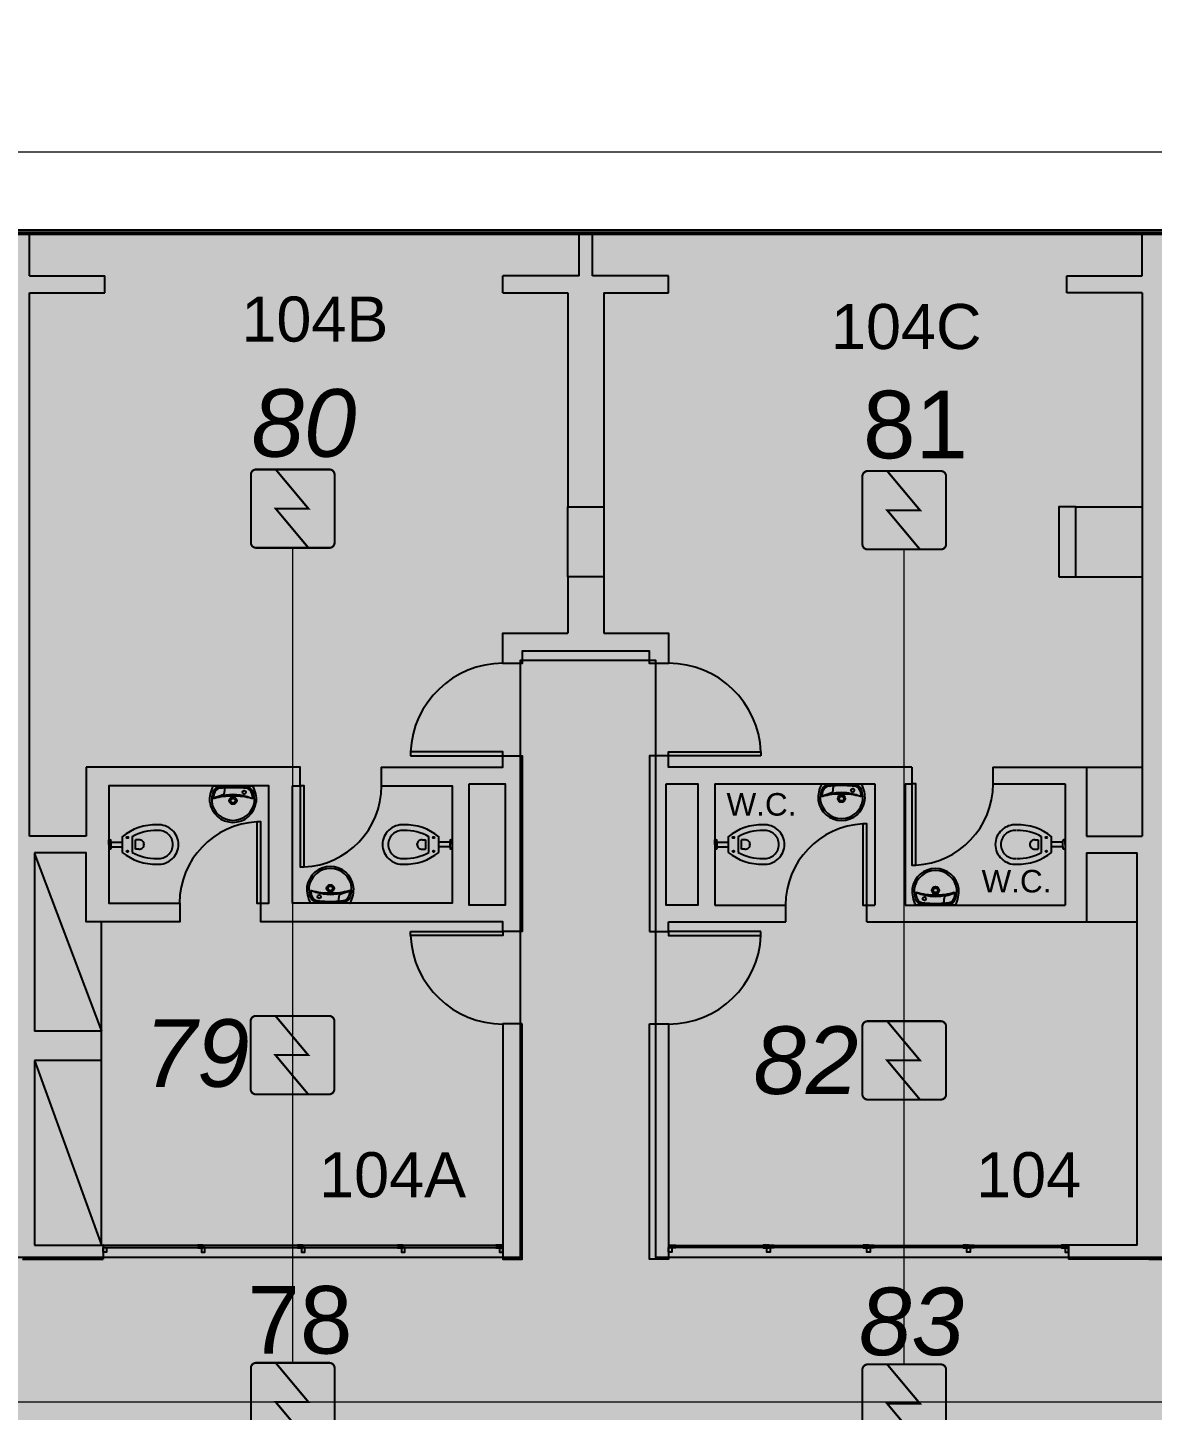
# Model space of a CAD drawing. Header units: metres. Extents: x -331 to 2982, y 362 to 2539.
# Drawn here: x 819.45 to 829.44, y 1604.17 to 1616.45 of the extents above; entities that cross this region are included whole.
import ezdxf
from ezdxf.enums import TextEntityAlignment as Align

# ---------------------------------------------------------------- set-up
doc = ezdxf.new("R2010")
doc.units = ezdxf.units.M
doc.layers.get('0').update_dxf_attribs({"color": 251})
doc.layers.add('_corredores', color=251, linetype='Continuous', plot=False)
doc.layers.add('_salas', color=251, linetype='Continuous', plot=False)
for name, color, linetype in [('ALV', 251, 'Continuous'), ('CX', 251, 'Continuous'), ('DET. FUMAÇA', 1, 'Continuous'), ('Div', 251, 'Continuous'), ('Est', 251, 'Continuous'), ('Mob', 251, 'Continuous'), ('SALAS NOVAS', 7, 'Continuous'), ('Texto_Salas', 251, 'Continuous'), ('vid', 251, 'Continuous')]:
    doc.layers.add(name, color=color, linetype=linetype)
doc.styles.add('ARIAL', font='arial.ttf')
doc.styles.add('DESTAQUE', font='arial.ttf', dxfattribs={"height": 0.4})
doc.styles.add('X3G_ENTITY_1416AD7D', font='arial.ttf', dxfattribs={"height": 0.6})
doc.styles.add('X3G_ENTITY_1416AD87', font='arial.ttf', dxfattribs={"height": 0.6})
doc.styles.add('X3G_ENTITY_1416AD91', font='arial.ttf', dxfattribs={"height": 0.6})
doc.styles.add('X3G_ENTITY_1416AD9B', font='arial.ttf', dxfattribs={"height": 0.6})
doc.styles.add('X3G_ENTITY_1416ADA5', font='arial.ttf', dxfattribs={"height": 0.6})
doc.styles.add('X3G_ENTITY_1416ADAF', font='arial.ttf', dxfattribs={"height": 0.6})

# ---------------------------------------------------------------- blocks, each defined once
blk = doc.blocks.new('Detector de fumaça')
at = {"layer": 'DET. FUMAÇA', "linetype": 'Continuous', "lineweight": 15, "const_width": 0.0187}
blk.add_lwpolyline([(774.599, 539.816), (775.249, 539.816, -0.414214), (775.296, 539.769), (775.296, 539.167, -0.414214), (775.249, 539.12), (774.599, 539.12, -0.414214), (774.553, 539.167), (774.553, 539.769, -0.414214)], format="xyb", close=True, dxfattribs=at)
blk.add_lwpolyline([(774.773, 539.816), (775.064, 539.468), (774.773, 539.468), (775.064, 539.12)], dxfattribs=at)

msp = doc.modelspace()

# ---------------------------------------------------------------- hatches: boundary and pattern name
at = {"layer": '_corredores', "transparency": 33554508}
h = msp.add_hatch(color=256, dxfattribs=at)
h.dxf.hatch_style = 1
h.paths.add_polyline_path([(849.579, 1608.941), (849.579, 1612.216), (852.229, 1612.216), (852.229, 1614.651), (851.629, 1614.651), (851.629, 1624.564), (870.399, 1624.564), (870.399, 1626.4), (870.209, 1626.4), (870.209, 1626.597), (870.023, 1626.784), (866.324, 1626.785), (866.308, 1626.751), (866.204, 1626.834), (865.442, 1627.594), (864.014, 1627.594), (862.586, 1627.594), (861.776, 1626.785), (861.74, 1626.785), (861.736, 1626.784), (861.723, 1626.783), (861.705, 1626.783), (858.111, 1626.785), (857.764, 1626.438), (857.417, 1626.785), (853.824, 1626.785), (853.808, 1626.751), (853.704, 1626.834), (852.942, 1627.594), (851.514, 1627.594), (849.768, 1627.594), (849.768, 1626.834), (849.628, 1626.834), (849.628, 1629.914), (841.254, 1629.914), (841.254, 1628.074), (840.494, 1628.074), (840.494, 1627.116), (840.776, 1626.834), (840.394, 1626.452), (840.062, 1626.785), (836.454, 1626.785), (836.439, 1626.751), (836.334, 1626.834), (835.573, 1627.594), (834.144, 1627.594), (832.716, 1627.594), (831.906, 1626.785), (831.87, 1626.785), (831.867, 1626.784), (831.853, 1626.783), (831.835, 1626.783), (828.241, 1626.785), (827.894, 1626.438), (827.548, 1626.785), (823.954, 1626.785), (823.938, 1626.751), (823.834, 1626.834), (823.072, 1627.594), (821.644, 1627.594), (820.215, 1627.594), (819.405, 1626.785), (819.37, 1626.785), (819.366, 1626.784), (819.353, 1626.783), (819.335, 1626.783), (815.741, 1626.785), (815.394, 1626.438), (815.047, 1626.785), (811.454, 1626.785), (811.438, 1626.751), (811.334, 1626.834), (810.572, 1627.594), (809.144, 1627.594), (807.715, 1627.594), (806.906, 1626.785), (806.87, 1626.785), (806.866, 1626.784), (806.853, 1626.783), (806.835, 1626.783), (803.241, 1626.785), (802.894, 1626.438), (802.547, 1626.785), (798.954, 1626.785), (798.938, 1626.751), (798.834, 1626.834), (798.072, 1627.594), (796.644, 1627.594), (795.215, 1627.594), (794.406, 1626.785), (794.37, 1626.785), (794.366, 1626.784), (794.353, 1626.783), (794.335, 1626.783), (790.741, 1626.785), (790.394, 1626.438), (790.047, 1626.785), (786.454, 1626.785), (786.438, 1626.751), (786.334, 1626.834), (785.572, 1627.594), (784.144, 1627.594), (782.716, 1627.594), (781.906, 1626.785), (781.87, 1626.785), (781.866, 1626.784), (781.853, 1626.783), (781.835, 1626.783), (778.241, 1626.785), (777.894, 1626.438), (777.547, 1626.785), (773.954, 1626.785), (773.938, 1626.751), (773.834, 1626.834), (773.072, 1627.594), (771.644, 1627.594), (770.216, 1627.594), (769.406, 1626.785), (769.37, 1626.785), (769.367, 1626.784), (769.353, 1626.783), (769.335, 1626.783), (765.635, 1626.784), (765.449, 1626.597), (765.449, 1626.4), (765.259, 1626.4), (765.259, 1624.564), (770.104, 1624.564), (770.104, 1614.651), (770.414, 1614.651), (770.414, 1605.531), (765.029, 1605.531), (765.029, 1610.831), (763.829, 1610.831), (763.829, 1605.531), (755.929, 1605.531), (755.929, 1610.831), (754.829, 1610.831), (754.829, 1605.531), (746.079, 1605.531), (746.079, 1601.916), (748.449, 1601.916), (748.449, 1603.616), (748.049, 1603.616), (748.049, 1603.816), (754.474, 1603.816), (754.474, 1603.616), (754.149, 1603.616), (754.149, 1601.916), (754.474, 1601.916), (754.474, 1601.716), (754.474, 1601.191), (757.974, 1601.191), (757.974, 1603.591), (757.974, 1603.791), (768.029, 1603.791), (768.029, 1603.771), (768.834, 1603.771), (768.834, 1595.811), (768.004, 1595.811), (768.004, 1595.791), (762.364, 1595.791), (762.364, 1590.581), (754.174, 1590.581), (754.174, 1593.066), (752.499, 1593.066), (752.499, 1560.541), (752.299, 1560.541), (752.299, 1561.441), (751.199, 1561.441), (751.199, 1558.116), (752.299, 1558.116), (752.299, 1559.116), (752.499, 1559.116), (752.499, 1557.116), (755.419, 1557.116), (755.419, 1558.966), (753.924, 1558.966), (753.924, 1563.441), (754.189, 1563.441), (754.189, 1587.651), (760.824, 1587.651), (760.824, 1587.741), (768.929, 1587.741), (768.929, 1563.841), (770.329, 1563.841), (770.329, 1587.741), (771.929, 1587.741), (773.029, 1587.741), (775.879, 1587.741), (775.879, 1586.641), (777.179, 1586.641), (777.179, 1587.741), (788.779, 1587.741), (788.779, 1586.641), (790.079, 1586.641), (790.079, 1587.741), (802.329, 1587.741), (804.029, 1587.741), (844.979, 1587.741), (844.979, 1587.916), (845.279, 1587.916), (845.279, 1587.563), (845.279, 1563.241), (806.429, 1563.241), (806.429, 1563.441), (806.629, 1563.441), (806.629, 1565.791), (806.229, 1565.791), (806.229, 1585.191), (806.629, 1585.191), (806.629, 1587.541), (803.039, 1587.541), (803.039, 1576.841), (798.689, 1576.841), (796.094, 1576.841, -0.496898), (794.36, 1575.527), (793.559, 1573.063), (798.509, 1571.449), (798.509, 1560.721), (794.829, 1560.721), (794.829, 1560.541), (794.829, 1557.551), (801.129, 1557.551), (801.129, 1556.451), (802.329, 1556.451), (802.329, 1557.551), (805.229, 1557.551), (805.229, 1556.451), (806.429, 1556.451), (806.429, 1560.691), (845.279, 1560.691), (845.279, 1555.997), (846.404, 1555.997), (846.404, 1556.891), (846.054, 1556.891), (846.054, 1556.991), (846.454, 1556.991), (846.454, 1560.691), (849.204, 1560.691), (849.204, 1556.991), (849.604, 1556.991), (849.604, 1556.891), (849.254, 1556.891), (849.254, 1555.997), (850.479, 1555.997), (850.479, 1563.241), (849.579, 1563.241), (849.579, 1572.291), (849.579, 1575.941), (849.579, 1587.563), (849.579, 1588.141), (849.679, 1588.141), (849.679, 1587.991), (866.719, 1587.991), (870.339, 1587.991), (870.339, 1595.791), (866.429, 1595.791), (866.429, 1595.721), (852.429, 1595.721), (852.429, 1590.391), (849.579, 1590.391)])
h.paths.add_polyline_path([(845.139, 1595.841), (845.279, 1595.841), (845.279, 1590.341), (839.679, 1590.341), (775.879, 1590.341), (773.004, 1590.341), (773.004, 1595.811), (771.774, 1595.811), (771.774, 1603.766), (773.119, 1603.766), (773.119, 1603.821), (845.139, 1603.821)], flags=16)
h.paths.add_polyline_path([(846.026, 1605.531), (845.019, 1605.531), (845.019, 1609.931), (845.029, 1610.831), (843.829, 1610.831), (843.829, 1605.531), (835.029, 1605.531), (835.029, 1610.831), (833.829, 1610.831), (833.829, 1605.531), (825.029, 1605.531), (825.029, 1610.831), (823.829, 1610.831), (823.829, 1605.531), (815.029, 1605.531), (815.029, 1610.831), (813.829, 1610.831), (813.829, 1605.531), (805.029, 1605.531), (805.029, 1610.831), (803.829, 1610.831), (803.829, 1605.531), (795.029, 1605.531), (795.029, 1610.831), (793.829, 1610.831), (793.829, 1605.531), (785.029, 1605.531), (785.029, 1610.831), (783.829, 1610.831), (783.829, 1605.531), (775.029, 1605.531), (775.029, 1610.831), (773.999, 1610.831), (773.999, 1605.531), (773.214, 1605.531), (773.214, 1614.651), (773.144, 1614.651), (773.144, 1620.131), (775.164, 1620.131), (775.164, 1622.051), (773.644, 1622.051), (773.644, 1621.631), (773.184, 1621.631), (773.184, 1624.564), (845.949, 1624.563), (845.949, 1621.631), (845.489, 1621.631), (845.489, 1622.051), (843.989, 1622.051), (843.989, 1621.631), (843.969, 1620.131), (845.949, 1620.131), (845.949, 1614.651), (846.026, 1614.651)], flags=16)
h.paths.add_polyline_path([(865.19, 1593.806, -2.788173), (864.407, 1590.628), (864.569, 1590.706), (864.758, 1590.381), (866.058, 1591.278, -0.450063), (866.35, 1592.463), (865.616, 1593.862), (865.298, 1593.662)], flags=16)
h.paths.add_polyline_path([(845.264, 1626.452), (844.882, 1626.834), (845.264, 1627.216), (845.646, 1626.834)], flags=16)
h.paths.add_polyline_path([(851.514, 1626.452), (851.132, 1626.834), (851.514, 1627.216), (851.896, 1626.834)], flags=16)
h.paths.add_polyline_path([(834.144, 1626.452), (833.762, 1626.834), (834.144, 1627.216), (834.526, 1626.834)], flags=16)
h.paths.add_polyline_path([(864.014, 1626.452), (863.632, 1626.834), (864.014, 1627.216), (864.396, 1626.834)], flags=16)
h.paths.add_polyline_path([(821.644, 1626.452), (821.262, 1626.834), (821.644, 1627.216), (822.026, 1626.834)], flags=16)
h.paths.add_polyline_path([(809.526, 1626.834), (809.144, 1626.452), (808.762, 1626.834), (809.144, 1627.216)], flags=16)
h.paths.add_polyline_path([(797.026, 1626.834), (796.644, 1626.452), (796.262, 1626.834), (796.644, 1627.216)], flags=16)
h.paths.add_polyline_path([(784.526, 1626.834), (784.144, 1626.452), (783.762, 1626.834), (784.144, 1627.216)], flags=16)
h.paths.add_polyline_path([(772.026, 1626.834), (771.644, 1626.452), (771.262, 1626.834), (771.644, 1627.216)], flags=16)
h.paths.add_polyline_path([(767.575, 1593.944), (767.428, 1593.841), (767.223, 1594.085), (766.329, 1593.191, -0.414214), (766.329, 1592.392), (767.223, 1591.497), (767.428, 1591.741), (767.575, 1591.638, -3.171595)], flags=16)
at = {"layer": '_salas', "transparency": 33554559}
h = msp.add_hatch(color=256, dxfattribs=at)
h.dxf.hatch_style = 1
h.paths.add_polyline_path([(805.029, 1605.531), (813.829, 1605.531), (813.829, 1610.831), (815.029, 1610.831), (815.029, 1605.531), (823.829, 1605.531), (823.829, 1610.831), (825.029, 1610.831), (825.029, 1605.531), (833.829, 1605.531), (833.829, 1610.831), (835.029, 1610.831), (835.029, 1605.531), (843.829, 1605.531), (843.829, 1610.831), (845.029, 1610.831), (845.029, 1609.931), (845.019, 1609.931), (845.019, 1605.531), (846.026, 1605.531), (846.026, 1614.651), (773.214, 1614.651), (773.214, 1605.531), (773.999, 1605.531), (773.999, 1610.831), (775.029, 1610.831), (775.029, 1605.531), (783.829, 1605.531), (783.829, 1610.831), (785.029, 1610.831), (785.029, 1605.531), (793.829, 1605.531), (793.829, 1610.831), (795.029, 1610.831), (795.029, 1605.531), (803.829, 1605.531), (803.829, 1610.831), (805.029, 1610.831)])
h = msp.add_hatch(color=256, dxfattribs=at)
h.dxf.hatch_style = 1
h.paths.add_polyline_path([(805.009, 1605.511), (813.809, 1605.511), (813.809, 1610.811), (815.009, 1610.811), (815.009, 1605.511), (823.809, 1605.511), (823.809, 1610.811), (825.009, 1610.811), (825.009, 1605.511), (833.809, 1605.511), (833.809, 1610.811), (835.009, 1610.811), (835.009, 1605.511), (843.809, 1605.511), (843.809, 1610.811), (845.009, 1610.811), (845.009, 1609.911), (844.999, 1609.911), (844.999, 1605.511), (846.006, 1605.511), (846.006, 1614.631), (773.194, 1614.631), (773.194, 1605.511), (773.979, 1605.511), (773.979, 1610.811), (775.009, 1610.811), (775.009, 1605.511), (783.809, 1605.511), (783.809, 1610.811), (785.009, 1610.811), (785.009, 1605.511), (793.809, 1605.511), (793.809, 1610.811), (795.009, 1610.811), (795.009, 1605.511), (803.809, 1605.511), (803.809, 1610.811), (805.009, 1610.811)])

# ---------------------------------------------------------------- linework, layer by layer
at = {"lineweight": 0}
for points in [[(815.029, 1605.531), (823.829, 1605.531), (823.829, 1610.831), (825.029, 1610.831), (825.029, 1605.531), (833.829, 1605.531), (833.829, 1610.831), (835.029, 1610.831), (835.029, 1605.531), (843.829, 1605.531), (843.829, 1610.831), (845.029, 1610.831), (845.029, 1609.931), (845.019, 1609.931), (845.019, 1605.531), (846.026, 1605.531), (846.026, 1614.651), (845.949, 1614.651), (845.949, 1620.131)], [(773.999, 1605.531), (773.214, 1605.531), (773.214, 1614.651), (846.026, 1614.651), (846.026, 1605.531), (845.019, 1605.531)], [(823.829, 1605.531), (823.829, 1610.831), (825.029, 1610.831), (825.029, 1605.531)]]:
    msp.add_lwpolyline(points, dxfattribs=at)
at = {"color": 251}
for points in [[(815.029, 1605.531), (823.829, 1605.531), (823.829, 1610.831), (825.029, 1610.831), (825.029, 1605.531), (833.829, 1605.531), (833.829, 1610.831), (835.029, 1610.831), (835.029, 1605.531), (843.829, 1605.531), (843.829, 1610.831), (845.029, 1610.831), (845.029, 1609.931), (845.019, 1609.931), (845.019, 1605.531), (846.026, 1605.531), (846.026, 1614.651), (845.949, 1614.651), (845.949, 1620.131)], [(773.999, 1605.531), (773.214, 1605.531), (773.214, 1614.651), (846.026, 1614.651), (846.026, 1605.531), (845.019, 1605.531)], [(823.829, 1605.531), (823.829, 1610.831), (825.029, 1610.831), (825.029, 1605.531)]]:
    msp.add_lwpolyline(points, dxfattribs=at)
at = {"layer": 'ALV'}
for p, q in [((819.469, 1614.241), (819.469, 1614.611)), ((824.349, 1614.611), (824.469, 1614.611)), ((824.349, 1614.241), (824.349, 1614.611)), ((824.469, 1614.241), (824.469, 1614.611)), ((829.349, 1614.241), (829.349, 1614.611)), ((819.469, 1614.241), (820.139, 1614.241)), ((820.139, 1614.091), (820.139, 1614.241)), ((823.674, 1614.091), (823.674, 1614.241)), ((824.349, 1614.241), (823.674, 1614.241)), ((825.144, 1614.241), (824.469, 1614.241)), ((825.144, 1614.091), (825.144, 1614.241)), ((828.679, 1614.091), (828.679, 1614.241)), ((828.679, 1614.241), (829.349, 1614.241)), ((819.469, 1609.269), (819.469, 1614.091)), ((819.469, 1614.091), (820.139, 1614.091)), ((823.674, 1614.091), (824.249, 1614.091)), ((824.249, 1614.091), (824.249, 1612.191)), ((824.569, 1614.091), (825.144, 1614.091)), ((824.569, 1614.091), (824.569, 1612.191)), ((829.349, 1614.091), (828.679, 1614.091)), ((829.349, 1614.091), (829.349, 1609.269)), ((824.249, 1611.571), (824.249, 1611.071)), ((824.569, 1611.571), (824.569, 1611.071)), ((820.964, 1609.881), (819.974, 1609.881)), ((819.974, 1609.881), (819.974, 1609.269)), ((827.304, 1609.881), (827.304, 1609.731)), ((828.024, 1609.881), (828.854, 1609.881)), ((828.024, 1609.881), (828.024, 1609.731)), ((828.854, 1609.881), (828.854, 1609.269)), ((825.554, 1609.731), (825.554, 1608.656)), ((825.554, 1609.731), (826.974, 1609.731)), ((826.974, 1609.731), (826.974, 1608.656)), ((827.244, 1609.731), (827.304, 1609.731)), ((827.244, 1609.731), (827.244, 1608.656)), ((828.024, 1609.731), (828.664, 1609.731)), ((828.664, 1609.731), (828.664, 1608.656)), ((819.974, 1609.269), (819.469, 1609.269)), ((828.854, 1609.269), (829.349, 1609.269)), ((819.514, 1609.119), (819.514, 1607.536)), ((828.854, 1609.119), (828.854, 1608.506)), ((828.854, 1609.119), (829.304, 1609.119)), ((829.304, 1605.636), (829.304, 1609.119)), ((825.554, 1608.656), (826.184, 1608.656)), ((826.184, 1608.506), (826.184, 1608.656)), ((826.904, 1608.656), (826.974, 1608.656)), ((826.904, 1608.506), (826.904, 1608.656)), ((827.244, 1608.656), (828.664, 1608.656)), ((825.144, 1608.506), (826.184, 1608.506)), ((825.144, 1608.421), (825.144, 1608.506)), ((826.904, 1608.506), (828.854, 1608.506)), ((824.974, 1608.421), (825.144, 1608.421)), ((820.109, 1607.536), (819.514, 1607.536)), ((820.109, 1607.276), (820.109, 1607.536)), ((819.514, 1607.276), (819.514, 1605.636)), ((820.109, 1607.276), (819.514, 1607.276)), ((819.514, 1605.636), (820.124, 1605.636)), ((820.124, 1605.636), (820.124, 1605.511)), ((829.304, 1605.636), (828.694, 1605.636)), ((828.694, 1605.636), (828.694, 1605.511)), ((819.409, 1605.511), (820.124, 1605.511)), ((829.409, 1605.511), (828.694, 1605.511)), ((829.409, 1605.511), (830.124, 1605.511))]:
    msp.add_line(p, q, dxfattribs=at)
for points in [[(824.569, 1611.071), (825.144, 1611.071), (825.144, 1610.801), (824.974, 1610.801), (824.974, 1610.911), (823.844, 1610.911), (823.844, 1610.801), (823.674, 1610.801), (823.674, 1611.071), (824.249, 1611.071)], [(822.594, 1609.881), (823.674, 1609.881), (823.674, 1609.981), (823.844, 1609.981), (823.844, 1608.421), (823.674, 1608.421), (823.674, 1608.506), (821.524, 1608.506), (821.524, 1608.674), (821.594, 1608.674), (821.594, 1609.714), (820.174, 1609.714), (820.174, 1608.674), (820.804, 1608.674), (820.804, 1608.506), (819.974, 1608.506), (819.974, 1609.119), (819.514, 1609.119)], [(827.304, 1609.881), (825.144, 1609.881), (825.144, 1609.981), (824.974, 1609.981), (824.974, 1608.421)], [(821.804, 1609.714), (821.874, 1609.714), (821.874, 1609.881), (819.974, 1609.881)], [(822.594, 1609.881), (822.594, 1609.714), (823.224, 1609.714), (823.224, 1608.674), (821.804, 1608.674), (821.804, 1609.714)], [(821.884, 1605.615), (821.884, 1605.575), (821.914, 1605.575), (821.914, 1605.615)], [(826.047, 1605.615), (826.047, 1605.575), (826.017, 1605.575), (826.017, 1605.615)], [(826.934, 1605.615), (826.934, 1605.575), (826.904, 1605.575), (826.904, 1605.615)]]:
    msp.add_lwpolyline(points, dxfattribs=at)
for points in [[(823.374, 1609.731), (823.694, 1609.731), (823.694, 1608.656), (823.374, 1608.656)], [(825.124, 1609.731), (825.404, 1609.731), (825.404, 1608.656), (825.124, 1608.656)], [(823.844, 1607.601), (823.674, 1607.601), (823.674, 1605.511), (823.844, 1605.511)], [(824.974, 1607.601), (825.144, 1607.601), (825.144, 1605.511), (824.974, 1605.511)], [(823.67, 1605.635), (820.128, 1605.635), (820.128, 1605.615), (823.67, 1605.615)], [(821.851, 1605.635), (821.897, 1605.635), (821.897, 1605.615), (821.851, 1605.615), (821.851, 1605.614), (821.898, 1605.614), (821.898, 1605.636), (821.851, 1605.636)], [(821.898, 1605.636), (821.901, 1605.636), (821.901, 1605.614), (821.898, 1605.614)], [(821.947, 1605.635), (821.902, 1605.635), (821.902, 1605.615), (821.947, 1605.615), (821.947, 1605.614), (821.901, 1605.614), (821.901, 1605.636), (821.947, 1605.636)], [(825.148, 1605.635), (828.69, 1605.635), (828.69, 1605.615), (825.148, 1605.615)], [(825.984, 1605.635), (826.029, 1605.635), (826.029, 1605.615), (825.984, 1605.615), (825.984, 1605.614), (826.03, 1605.614), (826.03, 1605.636), (825.984, 1605.636)], [(826.033, 1605.636), (826.03, 1605.636), (826.03, 1605.614), (826.033, 1605.614)], [(826.08, 1605.635), (826.034, 1605.635), (826.034, 1605.615), (826.08, 1605.615), (826.08, 1605.614), (826.033, 1605.614), (826.033, 1605.636), (826.08, 1605.636)], [(826.871, 1605.635), (826.917, 1605.635), (826.917, 1605.615), (826.871, 1605.615), (826.871, 1605.614), (826.918, 1605.614), (826.918, 1605.636), (826.871, 1605.636)], [(826.921, 1605.636), (826.918, 1605.636), (826.918, 1605.614), (826.921, 1605.614)], [(826.967, 1605.635), (826.922, 1605.635), (826.922, 1605.615), (826.967, 1605.615), (826.967, 1605.614), (826.921, 1605.614), (826.921, 1605.636), (826.967, 1605.636)]]:
    msp.add_lwpolyline(points, close=True, dxfattribs=at)
at = {"layer": 'CX'}
for points in [[(822.854, 1609.981), (823.674, 1609.981), (823.674, 1610.016), (822.854, 1610.016)], [(825.964, 1609.981), (825.144, 1609.981), (825.144, 1610.016), (825.964, 1610.016)], [(827.339, 1609.011), (827.339, 1609.731), (827.304, 1609.731), (827.304, 1609.011)], [(821.909, 1608.994), (821.909, 1609.714), (821.874, 1609.714), (821.874, 1608.994)], [(821.489, 1609.394), (821.489, 1608.674), (821.524, 1608.674), (821.524, 1609.394)], [(826.869, 1609.376), (826.869, 1608.656), (826.904, 1608.656), (826.904, 1609.376)], [(822.854, 1608.421), (823.674, 1608.421), (823.674, 1608.386), (822.854, 1608.386)], [(825.964, 1608.421), (825.144, 1608.421), (825.144, 1608.386), (825.964, 1608.386)], [(820.127, 1605.636), (820.124, 1605.636), (820.124, 1605.614), (820.127, 1605.614)], [(820.187, 1605.635), (820.128, 1605.635), (820.128, 1605.615), (820.187, 1605.615), (820.187, 1605.614), (820.127, 1605.614), (820.127, 1605.636), (820.187, 1605.636)], [(820.964, 1605.635), (821.009, 1605.635), (821.009, 1605.615), (820.964, 1605.615), (820.964, 1605.614), (821.01, 1605.614), (821.01, 1605.636), (820.964, 1605.636)], [(821.01, 1605.636), (821.013, 1605.636), (821.013, 1605.614), (821.01, 1605.614)], [(821.06, 1605.635), (821.014, 1605.635), (821.014, 1605.615), (821.06, 1605.615), (821.06, 1605.614), (821.013, 1605.614), (821.013, 1605.636), (821.06, 1605.636)], [(822.739, 1605.635), (822.784, 1605.635), (822.784, 1605.615), (822.739, 1605.615), (822.739, 1605.614), (822.785, 1605.614), (822.785, 1605.636), (822.739, 1605.636)], [(822.785, 1605.636), (822.788, 1605.636), (822.788, 1605.614), (822.785, 1605.614)], [(822.835, 1605.635), (822.789, 1605.635), (822.789, 1605.615), (822.835, 1605.615), (822.835, 1605.614), (822.788, 1605.614), (822.788, 1605.636), (822.835, 1605.636)], [(823.611, 1605.635), (823.67, 1605.635), (823.67, 1605.615), (823.611, 1605.615), (823.611, 1605.614), (823.671, 1605.614), (823.671, 1605.636), (823.611, 1605.636)], [(823.671, 1605.636), (823.674, 1605.636), (823.674, 1605.614), (823.671, 1605.614)], [(825.147, 1605.636), (825.144, 1605.636), (825.144, 1605.614), (825.147, 1605.614)], [(825.207, 1605.635), (825.148, 1605.635), (825.148, 1605.615), (825.207, 1605.615), (825.207, 1605.614), (825.147, 1605.614), (825.147, 1605.636), (825.207, 1605.636)], [(827.759, 1605.635), (827.804, 1605.635), (827.804, 1605.615), (827.759, 1605.615), (827.759, 1605.614), (827.805, 1605.614), (827.805, 1605.636), (827.759, 1605.636)], [(827.808, 1605.636), (827.805, 1605.636), (827.805, 1605.614), (827.808, 1605.614)], [(827.855, 1605.635), (827.809, 1605.635), (827.809, 1605.615), (827.855, 1605.615), (827.855, 1605.614), (827.808, 1605.614), (827.808, 1605.636), (827.855, 1605.636)], [(828.631, 1605.635), (828.69, 1605.635), (828.69, 1605.615), (828.631, 1605.615), (828.631, 1605.614), (828.691, 1605.614), (828.691, 1605.636), (828.631, 1605.636)], [(828.691, 1605.636), (828.694, 1605.636), (828.694, 1605.614), (828.691, 1605.614)]]:
    msp.add_lwpolyline(points, close=True, dxfattribs=at)
for points in [[(820.154, 1605.615), (820.154, 1605.575), (820.124, 1605.575), (820.124, 1605.615)], [(820.997, 1605.615), (820.997, 1605.575), (821.027, 1605.575), (821.027, 1605.615)], [(822.772, 1605.615), (822.772, 1605.575), (822.802, 1605.575), (822.802, 1605.615)], [(823.644, 1605.615), (823.644, 1605.575), (823.674, 1605.575), (823.674, 1605.615)], [(825.174, 1605.615), (825.174, 1605.575), (825.144, 1605.575), (825.144, 1605.615)], [(827.822, 1605.615), (827.822, 1605.575), (827.792, 1605.575), (827.792, 1605.615)], [(828.664, 1605.615), (828.664, 1605.575), (828.694, 1605.575), (828.694, 1605.615)]]:
    msp.add_lwpolyline(points, dxfattribs=at)
at = {"layer": 'CX', "color": 251, "true_color": 0x606060}
for centre, radius, start, end in [((823.674, 1609.981), 0.821, 90, 177.5559), ((825.144, 1609.981), 0.821, 2.4441, 90), ((827.304, 1609.731), 0.721, 272.783, 0), ((821.874, 1609.714), 0.721, 272.783, 0), ((821.524, 1608.674), 0.721, 92.783, 180), ((826.904, 1608.656), 0.721, 92.783, 180), ((823.674, 1608.421), 0.821, 182.4441, 270), ((825.144, 1608.421), 0.821, 270, 357.5559)]:
    msp.add_arc(centre, radius, start, end, dxfattribs=at)
at = {"layer": 'Div', "color": 230, "linetype": 'Continuous', "lineweight": 0}
msp.add_line((848.047, 1615.34), (744.378, 1615.343), dxfattribs=at)
at = {"layer": 'Div', "color": 150, "linetype": 'Continuous', "lineweight": 0}
for p, q in [((821.807, 1604.592), (821.807, 1611.827)), ((827.236, 1604.578), (827.236, 1611.813)), ((847.683, 1604.244), (747.735, 1604.244))]:
    msp.add_line(p, q, dxfattribs=at)
at = {"layer": 'Est'}
for points in [[(824.249, 1612.191), (824.569, 1612.191), (824.569, 1611.571), (824.249, 1611.571)], [(828.609, 1611.571), (828.759, 1611.571), (828.759, 1612.191), (828.609, 1612.191)]]:
    msp.add_lwpolyline(points, close=True, dxfattribs=at)
at = {"layer": 'Mob'}
for p, q in [((828.759, 1612.191), (829.349, 1612.191)), ((828.759, 1611.571), (829.349, 1611.571)), ((828.854, 1609.881), (829.349, 1609.881)), ((826.503, 1609.731), (826.855, 1609.731)), ((821.101, 1609.714), (821.452, 1609.714)), ((820.294, 1609.264), (820.294, 1609.124)), ((820.382, 1609.264), (820.382, 1609.124)), ((823.016, 1609.124), (823.016, 1609.264)), ((823.104, 1609.124), (823.104, 1609.264)), ((825.674, 1609.264), (825.674, 1609.124)), ((825.762, 1609.264), (825.762, 1609.124)), ((828.456, 1609.124), (828.456, 1609.264)), ((828.544, 1609.124), (828.544, 1609.264)), ((820.174, 1609.194), (820.174, 1609.234)), ((820.174, 1609.234), (820.185, 1609.234)), ((820.174, 1609.194), (820.174, 1609.153)), ((820.174, 1609.153), (820.185, 1609.153)), ((820.194, 1609.214), (820.194, 1609.225)), ((820.194, 1609.214), (820.194, 1609.174)), ((820.194, 1609.214), (820.294, 1609.214)), ((820.194, 1609.174), (820.294, 1609.174)), ((820.194, 1609.174), (820.194, 1609.163)), ((820.413, 1609.153), (820.413, 1609.234)), ((820.442, 1609.234), (820.413, 1609.234)), ((820.442, 1609.153), (820.413, 1609.153)), ((822.956, 1609.234), (822.985, 1609.234)), ((822.956, 1609.153), (822.985, 1609.153)), ((822.985, 1609.234), (822.985, 1609.153)), ((823.204, 1609.214), (823.104, 1609.214)), ((823.204, 1609.174), (823.104, 1609.174)), ((823.204, 1609.214), (823.204, 1609.225)), ((823.204, 1609.174), (823.204, 1609.214)), ((823.204, 1609.174), (823.204, 1609.163)), ((823.224, 1609.234), (823.213, 1609.234)), ((823.224, 1609.153), (823.213, 1609.153)), ((823.224, 1609.194), (823.224, 1609.234)), ((823.224, 1609.194), (823.224, 1609.153)), ((825.554, 1609.194), (825.554, 1609.234)), ((825.554, 1609.234), (825.565, 1609.234)), ((825.554, 1609.194), (825.554, 1609.153)), ((825.554, 1609.153), (825.565, 1609.153)), ((825.574, 1609.214), (825.574, 1609.225)), ((825.574, 1609.214), (825.574, 1609.174)), ((825.574, 1609.214), (825.674, 1609.214)), ((825.574, 1609.174), (825.674, 1609.174)), ((825.574, 1609.174), (825.574, 1609.163)), ((825.793, 1609.153), (825.793, 1609.234)), ((825.822, 1609.234), (825.793, 1609.234)), ((825.822, 1609.153), (825.793, 1609.153)), ((828.396, 1609.234), (828.425, 1609.234)), ((828.396, 1609.153), (828.425, 1609.153)), ((828.425, 1609.234), (828.425, 1609.153)), ((828.644, 1609.214), (828.544, 1609.214)), ((828.644, 1609.174), (828.544, 1609.174)), ((828.644, 1609.214), (828.644, 1609.225)), ((828.644, 1609.174), (828.644, 1609.214)), ((828.644, 1609.174), (828.644, 1609.163)), ((828.664, 1609.234), (828.653, 1609.234)), ((828.664, 1609.153), (828.653, 1609.153)), ((828.664, 1609.194), (828.664, 1609.234)), ((828.664, 1609.194), (828.664, 1609.153)), ((822.317, 1608.674), (821.966, 1608.674)), ((827.69, 1608.656), (827.339, 1608.656)), ((828.854, 1608.506), (829.304, 1608.506))]:
    msp.add_line(p, q, dxfattribs=at)
at = {"layer": 'Mob', "ltscale": 0.8}
for p, q in [((819.514, 1609.111), (820.109, 1607.536)), ((819.514, 1607.276), (820.109, 1605.636))]:
    msp.add_line(p, q, dxfattribs=at)
at = {"layer": 'Mob'}
for points in [[(821.277, 1609.703, 0.019765), (821.151, 1609.698, 0.055725), (821.133, 1609.696, 0.26837), (821.1, 1609.66, 0.08527), (821.088, 1609.572, 0.373975), (821.277, 1609.408, 0.373975), (821.467, 1609.572, 0.08527), (821.455, 1609.66, 0.26837), (821.421, 1609.696, 0.055725), (821.403, 1609.698, 0.019765)], [(826.68, 1609.72, 0.019765), (826.554, 1609.715, 0.055725), (826.536, 1609.713, 0.26837), (826.503, 1609.677, 0.08527), (826.491, 1609.59, 0.373975), (826.68, 1609.425, 0.373975), (826.869, 1609.59, 0.08527), (826.857, 1609.677, 0.26837), (826.824, 1609.713, 0.055725), (826.806, 1609.715, 0.019765)], [(822.141, 1608.684, 0.019765), (822.267, 1608.689, 0.055725), (822.285, 1608.692, 0.26837), (822.318, 1608.728, 0.08527), (822.33, 1608.815, 0.373975), (822.141, 1608.98, 0.373975), (821.951, 1608.815, 0.08527), (821.963, 1608.728, 0.26837), (821.997, 1608.692, 0.055725), (822.015, 1608.689, 0.019765)], [(827.514, 1608.667, 0.019765), (827.64, 1608.672, 0.055725), (827.658, 1608.674, 0.26837), (827.691, 1608.71, 0.08527), (827.703, 1608.798, 0.373975), (827.514, 1608.962, 0.373975), (827.324, 1608.798, 0.08527), (827.336, 1608.71, 0.26837), (827.37, 1608.674, 0.055725), (827.388, 1608.672, 0.019765)]]:
    msp.add_lwpolyline(points, format="xyb", close=True, dxfattribs=at)
for points in [[(821.452, 1609.606, 0.09339), (821.439, 1609.66, 0.281673), (821.394, 1609.693, 0.022774), (821.304, 1609.698), (821.277, 1609.698), (821.25, 1609.698, 0.022774), (821.16, 1609.693, 0.281673), (821.115, 1609.66, 0.09339), (821.103, 1609.606)], [(821.452, 1609.606, -0.557482), (821.444, 1609.601, 0.068592), (821.34, 1609.631, 0.02486), (821.277, 1609.636, 0.02486), (821.214, 1609.631, 0.068592), (821.11, 1609.601, -0.557482), (821.103, 1609.606)], [(821.445, 1609.601, 0.072415), (821.277, 1609.624, 0.072415), (821.11, 1609.601)], [(821.113, 1609.602, -0.467154), (821.115, 1609.609, -0.039312), (821.182, 1609.633, 0.320715), (821.201, 1609.653, 0.032811), (821.205, 1609.691)], [(826.854, 1609.624, 0.09339), (826.842, 1609.677, 0.281673), (826.797, 1609.71, 0.022774), (826.707, 1609.716), (826.68, 1609.716), (826.653, 1609.716, 0.022774), (826.563, 1609.71, 0.281673), (826.518, 1609.677, 0.09339), (826.505, 1609.624)], [(826.854, 1609.624, -0.557482), (826.847, 1609.619, 0.068592), (826.743, 1609.649, 0.02486), (826.68, 1609.654, 0.02486), (826.617, 1609.649, 0.068592), (826.513, 1609.619, -0.557482), (826.505, 1609.624)], [(826.847, 1609.619, 0.072415), (826.68, 1609.642, 0.072415), (826.512, 1609.619)], [(826.515, 1609.62, -0.467154), (826.518, 1609.627, -0.039312), (826.585, 1609.651, 0.320715), (826.604, 1609.671, 0.032811), (826.608, 1609.709)], [(821.966, 1608.781, -0.557482), (821.974, 1608.786, 0.068592), (822.078, 1608.756, 0.02486), (822.141, 1608.751, 0.02486), (822.204, 1608.756, 0.068592), (822.308, 1608.786, -0.557482), (822.315, 1608.781)], [(821.966, 1608.781, 0.09339), (821.979, 1608.728, 0.281673), (822.024, 1608.695, 0.022774), (822.114, 1608.689), (822.141, 1608.689), (822.168, 1608.689, 0.022774), (822.258, 1608.695, 0.281673), (822.303, 1608.728, 0.09339), (822.315, 1608.781)], [(821.973, 1608.786, 0.072415), (822.141, 1608.763, 0.072415), (822.308, 1608.786)], [(822.305, 1608.785, -0.467154), (822.303, 1608.778, -0.039312), (822.236, 1608.754, 0.320715), (822.217, 1608.734, 0.032811), (822.213, 1608.696)], [(827.339, 1608.763, -0.557482), (827.347, 1608.768, 0.068592), (827.451, 1608.738, 0.02486), (827.514, 1608.733, 0.02486), (827.577, 1608.738, 0.068592), (827.681, 1608.768, -0.557482), (827.688, 1608.763)], [(827.339, 1608.763, 0.09339), (827.352, 1608.71, 0.281673), (827.397, 1608.677, 0.022774), (827.487, 1608.671), (827.514, 1608.671), (827.541, 1608.671, 0.022774), (827.631, 1608.677, 0.281673), (827.676, 1608.71, 0.09339), (827.688, 1608.763)], [(827.346, 1608.769, 0.072415), (827.514, 1608.745, 0.072415), (827.681, 1608.769)], [(827.678, 1608.767, -0.467154), (827.676, 1608.76, -0.039312), (827.609, 1608.737, 0.320715), (827.59, 1608.716, 0.032811), (827.586, 1608.679)]]:
    msp.add_lwpolyline(points, format="xyb", dxfattribs=at)
for points in [[(820.109, 1607.536), (820.109, 1608.506)], [(820.109, 1605.636), (820.109, 1607.276)]]:
    msp.add_lwpolyline(points, dxfattribs=at)
for centre, radius in [((821.277, 1609.583), 0.0328), ((821.376, 1609.657), 0.0158), ((826.68, 1609.601), 0.0328), ((826.68, 1609.601), 0.0203), ((826.779, 1609.674), 0.0158), ((821.277, 1609.583), 0.0203), ((820.34, 1609.256), 0.00707), ((823.058, 1609.256), 0.00707), ((825.72, 1609.256), 0.00707), ((828.498, 1609.256), 0.00707), ((820.34, 1609.132), 0.00707), ((823.058, 1609.132), 0.00707), ((825.72, 1609.132), 0.00707), ((828.498, 1609.132), 0.00707), ((822.141, 1608.804), 0.0328), ((822.141, 1608.804), 0.0203), ((827.514, 1608.787), 0.0328), ((827.514, 1608.787), 0.0203), ((822.042, 1608.73), 0.0158), ((827.415, 1608.713), 0.0158)]:
    msp.add_circle(centre, radius, dxfattribs=at)
for centre, radius, start, end in [((826.738, 1609.606), 0.266, 151.9123, 184.0939), ((826.622, 1609.606), 0.266, 355.9061, 27.7353), ((821.335, 1609.589), 0.266, 151.9123, 184.0939), ((821.103, 1609.711), 0.0027, 90, 152.2647), ((821.452, 1609.711), 0.0027, 27.7353, 90), ((821.219, 1609.589), 0.266, 355.9061, 27.7353), ((821.277, 1609.599), 0.209, 187.9818, 270), ((821.277, 1609.599), 0.209, 270, 352.0182), ((826.68, 1609.616), 0.209, 187.9818, 270), ((826.68, 1609.616), 0.209, 270, 352.0182), ((820.588, 1608.904), 0.464, 87.9363, 129.3021), ((820.615, 1609.19), 0.179, 1.2038, 93.3189), ((822.783, 1609.19), 0.179, 86.6811, 178.7962), ((822.81, 1608.904), 0.464, 50.6979, 92.0637), ((825.968, 1608.904), 0.464, 87.9363, 129.3021), ((825.995, 1609.19), 0.179, 1.2038, 93.3189), ((828.223, 1609.19), 0.179, 86.6811, 178.7962), ((828.25, 1608.904), 0.464, 50.6979, 92.0637), ((820.588, 1608.904), 0.414, 87.9363, 119.8675), ((820.615, 1609.19), 0.129, 1.2038, 93.3189), ((822.783, 1609.19), 0.129, 86.6811, 178.7962), ((822.81, 1608.904), 0.414, 60.1325, 92.0637), ((825.968, 1608.904), 0.414, 87.9363, 119.8675), ((825.995, 1609.19), 0.129, 1.2038, 93.3189), ((828.223, 1609.19), 0.129, 86.6811, 178.7962), ((828.25, 1608.904), 0.414, 60.1325, 92.0637), ((820.185, 1609.225), 0.00935, 0, 90), ((820.185, 1609.163), 0.00935, 270, 0), ((820.588, 1609.483), 0.464, 230.6979, 272.0637), ((820.588, 1609.483), 0.414, 240.1325, 272.0637), ((820.445, 1609.192), 0.043, 1.2038, 93.3189), ((820.445, 1609.196), 0.043, 266.6811, 358.7962), ((820.615, 1609.197), 0.179, 266.6811, 358.7962), ((820.615, 1609.197), 0.129, 266.6811, 358.7962), ((822.783, 1609.197), 0.179, 181.2038, 273.3189), ((822.783, 1609.197), 0.129, 181.2038, 273.3189), ((822.81, 1609.483), 0.464, 267.9363, 309.3021), ((822.81, 1609.483), 0.414, 267.9363, 299.8675), ((822.953, 1609.192), 0.043, 86.6811, 178.7962), ((822.953, 1609.196), 0.043, 181.2038, 273.3189), ((823.213, 1609.225), 0.00935, 90, 180), ((823.213, 1609.163), 0.00935, 180, 270), ((825.565, 1609.225), 0.00935, 0, 90), ((825.565, 1609.163), 0.00935, 270, 0), ((825.968, 1609.483), 0.464, 230.6979, 272.0637), ((825.968, 1609.483), 0.414, 240.1325, 272.0637), ((825.825, 1609.192), 0.043, 1.2038, 93.3189), ((825.825, 1609.196), 0.043, 266.6811, 358.7962), ((825.995, 1609.197), 0.179, 266.6811, 358.7962), ((825.995, 1609.197), 0.129, 266.6811, 358.7962), ((828.223, 1609.197), 0.179, 181.2038, 273.3189), ((828.223, 1609.197), 0.129, 181.2038, 273.3189), ((828.25, 1609.483), 0.464, 267.9363, 309.3021), ((828.25, 1609.483), 0.414, 267.9363, 299.8675), ((828.393, 1609.192), 0.043, 86.6811, 178.7962), ((828.393, 1609.196), 0.043, 181.2038, 273.3189), ((828.653, 1609.225), 0.00935, 90, 180), ((828.653, 1609.163), 0.00935, 180, 270), ((822.141, 1608.789), 0.209, 90, 172.0182), ((822.141, 1608.789), 0.209, 7.9818, 90), ((827.514, 1608.771), 0.209, 90, 172.0182), ((827.514, 1608.771), 0.209, 7.9818, 90), ((822.199, 1608.799), 0.266, 175.9061, 207.7353), ((822.083, 1608.799), 0.266, 331.9123, 4.0939), ((827.572, 1608.781), 0.266, 175.9061, 207.7353), ((827.456, 1608.781), 0.266, 331.9123, 4.0939), ((821.966, 1608.676), 0.0027, 207.7353, 270), ((822.315, 1608.676), 0.0027, 270, 332.2647)]:
    msp.add_arc(centre, radius, start, end, dxfattribs=at)
at = {"layer": 'vid', "color": 251}
for p, q in [((773.164, 1614.631), (845.929, 1614.631)), ((773.164, 1614.611), (845.929, 1614.611))]:
    msp.add_line(p, q, dxfattribs=at)

# ---------------------------------------------------------------- block references
at = {"layer": 'DET. FUMAÇA', "linetype": 'Continuous', "lineweight": 0}
for p in [(46.883, 1072.707), (52.312, 1072.693), (46.881, 1067.856), (52.312, 1067.809), (46.883, 1064.776), (52.312, 1064.762)]:
    msp.add_blockref('Detector de fumaça', p, dxfattribs=at)

# ---------------------------------------------------------------- texts
at = {"layer": 'Div', "color": 5, "linetype": 'Continuous', "lineweight": 0, "true_color": 0x0000ff, "char_height": 0.6, "attachment_point": 1}
for s, insert, style in [('{\\fArial|b0|i1|c0|p34;80}', (821.441, 1613.236), 'X3G_ENTITY_1416AD7D'), ('81', (826.87, 1613.222), 'X3G_ENTITY_1416AD9B'), ('{\\fArial|b0|i1|c0|p34;79}', (820.491, 1607.642), 'X3G_ENTITY_1416AD87'), ('{\\fArial|b0|i1|c0|p34;82}', (825.897, 1607.579), 'X3G_ENTITY_1416ADA5'), ('78', (821.405, 1605.274), 'X3G_ENTITY_1416AD91'), ('{\\fArial|b0|i1|c0|p34;83}', (826.834, 1605.26), 'X3G_ENTITY_1416ADAF')]:
    msp.add_mtext_dynamic_manual_height_columns(s, width=13.3188, gutter_width=2.5, heights=[0], dxfattribs=dict(at, insert=insert, style=style))
at = {"layer": 'SALAS NOVAS', "color": 251, "style": 'DESTAQUE'}
for s, p in [('104B', (822.004, 1613.658)), ('104C', (827.254, 1613.592)), ('104A', (822.694, 1606.062)), ('104', (828.34, 1606.062))]:
    msp.add_text(s, height=0.4, dxfattribs=at).set_placement(p, align=Align.CENTER)
at = {"layer": 'Texto_Salas', "color": 251, "char_height": 0.2, "width": 2.2626, "attachment_point": 2, "style": 'ARIAL'}
for insert in [(825.969, 1609.65), (828.233, 1608.968)]:
    msp.add_mtext('W.C.', dxfattribs=dict(at, insert=insert))

doc.saveas('drawing.dxf')
